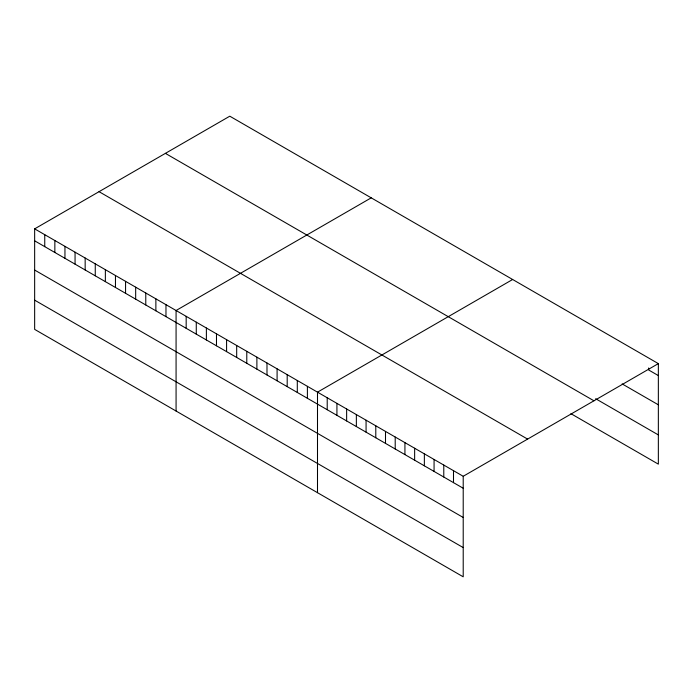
<?xml version="1.0" encoding="UTF-8"?>
<svg xmlns="http://www.w3.org/2000/svg" width="693" height="693" viewBox="0 0 693 693"><rect width="100%" height="100%" fill="white"/><g stroke="black" fill="none" stroke-linecap="round" stroke-linejoin="round"><path stroke-width="1.04" d="M34.65 228.855L463.21 476.282L463.21 576.81L34.65 329.383L34.65 228.855L229.79 116.19L658.35 363.617L658.35 464.145L570.919 413.669M371.214 197.843L176.074 310.507L176.074 411.027M512.638 279.496L317.498 392.16L317.498 492.68M463.21 476.282L658.35 363.617M658.35 375.58L648.639 369.975L648.639 367.983M622.141 383.905L658.35 404.807M595.651 398.718L658.35 434.918M165.393 153.37L593.953 400.797M99.047 191.675L527.607 439.102M34.65 240.817L463.21 488.244M34.65 270.045L463.21 517.472M34.65 300.156L463.21 547.583M453.499 470.677L453.499 482.64M443.78 465.064L443.78 477.027M434.069 459.459L434.069 471.422M424.359 453.854L424.359 465.809M414.639 448.241L414.639 460.204M404.929 442.636L404.929 454.599M395.209 437.023L395.209 448.986M385.499 431.418L385.499 443.381M375.788 425.805L375.788 437.768M366.069 420.201L366.069 432.163M356.358 414.596L356.358 426.55M346.639 408.983L346.639 420.946M336.928 403.378L336.928 415.341M327.217 397.765L327.217 409.728M307.397 386.33L307.397 398.284M297.297 380.492L297.297 392.455M287.197 374.662L287.197 386.625M277.096 368.832L277.096 380.795M266.987 362.993L266.987 374.956M256.886 357.164L256.886 369.126M246.786 351.334L246.786 363.297M236.685 345.504L236.685 357.458M226.585 339.665L226.585 351.628M216.485 333.835L216.485 345.798M206.384 328.006L206.384 339.968M196.275 322.176L196.275 334.13M186.174 316.337L186.174 328.3M165.974 304.677L165.974 316.64M155.873 298.839L155.873 310.802M145.773 293.009L145.773 304.972M135.672 287.179L135.672 299.142M125.563 281.349L125.563 293.304M115.462 275.511L115.462 287.474M105.362 269.681L105.362 281.644M95.262 263.851L95.262 275.814M85.161 258.021L85.161 269.975M75.061 252.183L75.061 264.146M64.951 246.353L64.951 258.316M54.851 240.523L54.851 252.486M44.75 234.684L44.75 246.647"/></g></svg>
